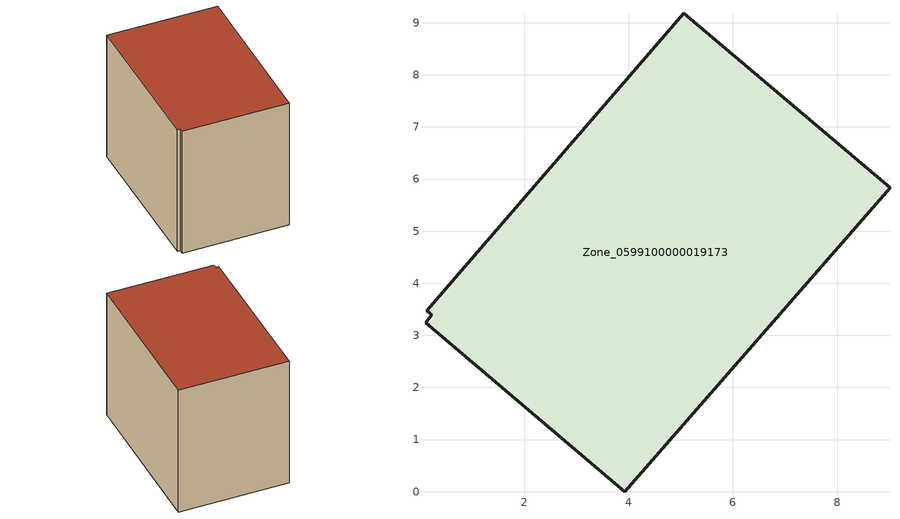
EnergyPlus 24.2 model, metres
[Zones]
Zone_0599100000019173
 floor ground (C_G): 9.02,5.83 3.93,0 0.1,3.24 0.22,3.39 0.13,3.47 5.06,9.18 z0
 wall outside (C_F): 9.02,5.83 5.06,9.18 0.13,3.47 0.22,3.39 0.1,3.24 3.93,0 9.02,5.83 z0:6.4
 roof outside (C_R): 3.93,0 9.02,5.83 5.06,9.18 0.13,3.47 0.22,3.39 0.1,3.24 z6.4
[BUILDING]
Pand.0599100000019173: North Axis=0; Terrain=City; Loads Convergence Tolerance Value=0.04; Temperature Convergence Tolerance Value=0.4; Solar Distribution=FullExterior; Maximum Number of Warmup Days=25; Minimum Number of Warmup Days=1
[Site:Location]
Rotterdam.The.Hague.AP_ZH_NLD Design_Conditions: Latitude=51.96; Longitude=4.45; Time Zone=1; Elevation=-4.5
[SITE:GROUNDTEMPERATURE:BUILDINGSURFACE]
18, 18, 18, 18, 18, 18, 18, 18, 18, 18, 18, 18
[MATERIAL] Thermal Absorptance=0.9; Solar Absorptance=0.7; Visible Absorptance=0.7
Name | Roughness | Thickness | Conductivity | Density | Specific Heat
G.TI.1946 | MediumSmooth | 0.15 | 1 | 540 | 1210
F.TI.1946 | Rough | 0.3 | 0.857143 | 1920 | 840
R.TI.1946 | MediumRough | 0.2 | 0.1 | 1500 | 1000
[CONSTRUCTION]
C_G: G.TI.1946
C_F: F.TI.1946
C_R: R.TI.1946
[ZONE]
Zone_0599100000019173: Type=1; Multiplier=1; Ceiling Height=Autocalculate; Volume=Autocalculate; Floor Area=autocalculate; Part of Total Floor Area=Yes
[ZONEINFILTRATION:DESIGNFLOWRATE]
Infil_Zone_0599100000019173: Zone or ZoneList or Space or SpaceList=Zone_0599100000019173; Schedule=AlwaysOn; Design Flow Rate Calculation Method=Flow/Area; Flow Rate per Floor Area=0.003; Constant Term Coefficient=1; Temperature Term Coefficient=0; Velocity Term Coefficient=0; Velocity Squared Term Coefficient=0
[HVACTEMPLATE:ZONE:IDEALLOADSAIRSYSTEM]
Zone_0599100000019173: Maximum Heating Supply Air Temperature=50; Minimum Cooling Supply Air Temperature=13; Maximum Heating Supply Air Humidity Ratio=0.0156; Minimum Cooling Supply Air Humidity Ratio=0.0077; Heating Limit=NoLimit; Cooling Limit=NoLimit; Dehumidification Control Type=ConstantSensibleHeatRatio; Cooling Sensible Heat Ratio=0.7; Dehumidification Setpoint=60; Humidification Control Type=None; Humidification Setpoint=30; Outdoor Air Method=None; Outdoor Air Flow Rate per Person=0.00944; Outdoor Air Flow Rate per Zone Floor Area=0; Outdoor Air Flow Rate per Zone=0; Demand Controlled Ventilation Type=None; Outdoor Air Economizer Type=NoEconomizer; Heat Recovery Type=None; Sensible Heat Recovery Effectiveness=0.7; Latent Heat Recovery Effectiveness=0.65
[ZONECONTROL:THERMOSTAT]
ThermostatControl_Zone_0599100000019173: Zone or ZoneList=Zone_0599100000019173; Control Type Schedule=DualSetpointControlType; Control 1=Thermostat_Zone_0599100000019173; Temperature Difference Between Cutout And Setpoint=0
[THERMOSTATSETPOINT:DUALSETPOINT]
Thermostat_Zone_0599100000019173: Heating Setpoint Temperature Schedule=HeatingSetpoint_Zone_0599100000019173; Cooling Setpoint Temperature Schedule=CoolingSetpoint_Zone_0599100000019173
[SCHEDULE:COMPACT]
HeatingSetpoint_Zone_0599100000019173: Through: 12/31, For: AllDays, Until: 24:00, 21
CoolingSetpoint_Zone_0599100000019173: Through: 12/31, For: AllDays, Until: 24:00, 24
DualSetpointControlType: Through: 12/31, For: AllDays, Until: 24:00, 4
AlwaysOn: Through: 12/31, For: AllDays, Until: 24:00, 1
